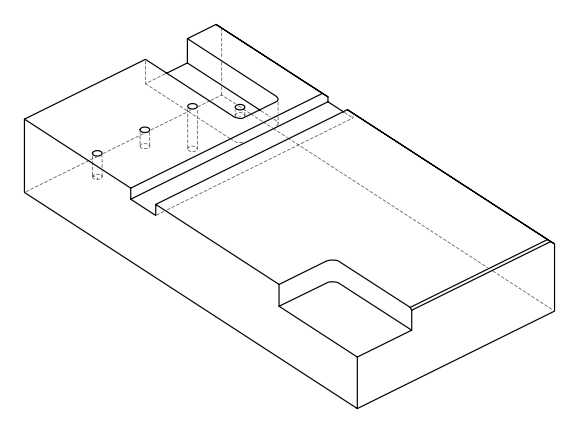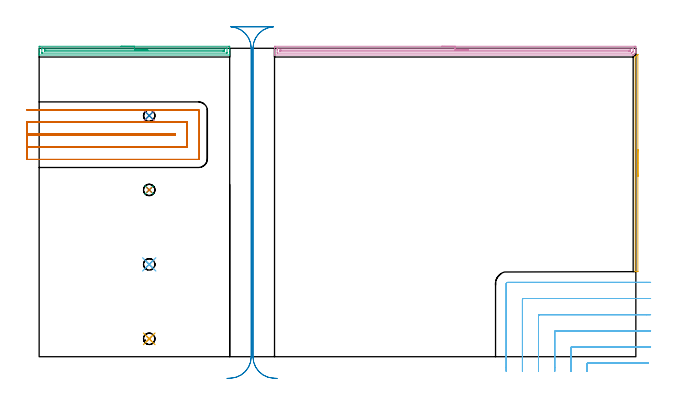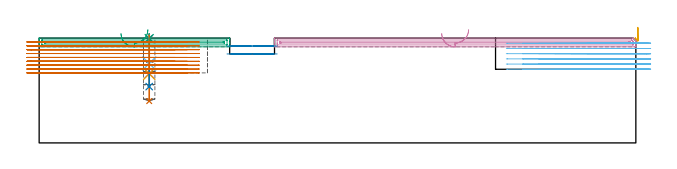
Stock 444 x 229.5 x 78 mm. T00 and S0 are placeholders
(PLAN: 14 operations, 5 tool changes, 39.2 min)
(1 SPOT_DRILL | STEP1POCKET | NXT0321_9005460120000 | 0.03 min | 1 mm3)
(2 SPOT_DRILL_1 | STEP1POCKET_1 | NXT0321_9005460120000 | 0.03 min | 1 mm3)
(3 SPOT_DRILL_2 | STEP1POCKET_2 | NXT0321_9005460120000 | 0.03 min | 1 mm3)
(4 SPOT_DRILL_3 | STEP1POCKET_3 | NXT0321_9005460120000 | 0.03 min | 2803 mm3)
(5 DRILL_BLIND_HOLE_INTO_CENTER | STEP1POCKET | NXT0301_056 | 0.12 min | 1438 mm3)
(6 DRILL_BLIND_HOLE_INTO_CENTER_1 | STEP1POCKET_1 | NXT0301_056 | 0.09 min | 1005 mm3)
(7 DRILL_BLIND_HOLE_INTO_CENTER_2 | STEP1POCKET_2 | NXT0301_056 | 0.2 min | 2584 mm3)
(8 DRILL_BLIND_HOLE_INTO_CENTER_3 | STEP1POCKET_3 | NXT0301_056 | 0.06 min | 552 mm3)
(9 AREA_MILL | FG_CHAMFER_SURFACE | UGT0205_001 | 3.57 min | 3081 mm3)
(10 AREA_MILL_1 | FG_CHAMFER_SURFACE_1 | UGT0205_001 | 6.62 min | 5770 mm3)
(11 AREA_MILL_2 | FG_CHAMFER_SURFACE_2 | UGT0205_001 | 1.44 min | 324 mm3)
(12 MILL_CORNER_NOTCH_RECTANGULAR | CORNER_NOTCH_RECTANGULAR | UGT0201_008 | Follow Part, ap 4, ae 75% | 9.05 min | 152922 mm3)
(13 MILL_SLOT | SLOT_PARTIAL_RECTANGULAR | NXT0201_011 | Follow Part, ap 3, ae 75% | 15.58 min | 154917 mm3)
(14 MILL_RECTANGULAR_SLOT | SLOT_RECTANGULAR | UGT0201_004 | Follow Part, ap 8, ae 75% | 2.4 min | 90015 mm3)
(TOOL NXT0321_9005460120000 | NC Spot Drill, 142deg, 12mm, Carbide, Uncoated | D12 PA142 FL30 Z2)
(TOOL NXT0301_056 | Carbide Drill 8.5mm [860.1-0850-026A1-MM 2214] | D8.5 PA140 FL47 Z2)
(TOOL UGT0205_001 | Chamfer Mill 20 x 3 x 45 deg. | D20 FL50 Z2)
(TOOL UGT0201_008 | End Mill 16 mm | D16 FL32 Z4)
(TOOL NXT0201_011 | ENDMILL 12mm [2P460-1200-NA 1630] | D12 FL38 Z6)
(TOOL UGT0201_004 | End Mill 32 mm | D32 FL53 Z6)
(OP 1 SPOT_DRILL)
G17 G21 G94 G90
T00 M6
G54
G17 G0 G90 X81.9 Y13.3 S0 M3
G43 Z88. H0
G94 G81 G98 Z77.634 F250. R81.
G80
M5
M2
(OP 2 SPOT_DRILL_1)
G17 G21 G94 G90
T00 M6
G54
G17 G0 G90 X81.9 Y68.7 S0 M3
G43 Z88. H0
G94 G81 G98 Z77.634 F250. R81.
G80
M5
M2
(OP 3 SPOT_DRILL_2)
G17 G21 G94 G90
T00 M6
G54
G17 G0 G90 X81.9 Y124.1 S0 M3
G43 Z88. H0
G94 G81 G98 Z77.634 F250. R81.
G80
M5
M2
(OP 4 SPOT_DRILL_3)
G17 G21 G94 G90
T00 M6
G54
G17 G0 G90 X81.9 Y179.4 S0 M3
G43 Z88. H0
G94 G81 G98 Z51.734 F250. R55.1
G80
M5
M2
(OP 5 DRILL_BLIND_HOLE_INTO_CENTER)
G17 G21 G94 G90
T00 M6
G54
G17 G0 G90 X81.9 Y13.3 S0 M3
G43 Z88. H1
G94 G81 G98 Z51.4 F250. R80.
G80
M5
M2
(OP 6 DRILL_BLIND_HOLE_INTO_CENTER_1)
G17 G21 G94 G90
T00 M6
G54
G17 G0 G90 X81.9 Y68.7 S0 M3
G43 Z88. H1
G94 G81 G98 Z59.1 F250. R80.
G80
M5
M2
(OP 7 DRILL_BLIND_HOLE_INTO_CENTER_2)
G17 G21 G94 G90
T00 M6
G54
G17 G0 G90 X81.9 Y124.1 S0 M3
G43 Z88. H1
G94 G81 G98 Z31.1 F250. R80.
G80
M5
M2
(OP 8 DRILL_BLIND_HOLE_INTO_CENTER_3)
G17 G21 G94 G90
T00 M6
G54
G17 G0 G90 X81.9 Y179.4 S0 M3
G43 Z88. H1
G94 G81 G98 Z41.9 F250. R54.1
G80
M5
M2
(OP 9 AREA_MILL)
G17 G21 G94 G90
T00 M6
G54
G17 G0 G90 X60.9 Y231. S1061 M3
G43 Z88. H0
Z81.5
G94 G1 X60.938 Z80.628 F250.
X61.052 Z79.764
X61.241 Z78.912
X61.503 Z78.08
X61.837 Z77.274
X62.24 Z76.5
X62.708 Z75.764
X63.24 Z75.072
X63.829 Z74.429
X64.472 Z73.84
X65.164 Z73.308
X65.9 Z72.84
X66.674 Z72.437
X67.48 Z72.103
X68.312 Z71.841
X69.164 Z71.652
X70.028 Z71.538
X70.9 Z71.5
X141.226 Y230.999 Z71.501
X141.797 Y230.996
X141.799 Y230.995
X141.8 Y228.641 Z73.854
Y228.008 Z74.49
Y227.75 Z74.747
Y225.969 Z76.526
Y225.453 Z77.045
Y225.078 Z77.42
Y224.834 Z77.664
X141.793 Y224.536 Z77.955
X141.79 Y224.503 Z77.988
X141.671 Y224.5 Z78.
X0.129
X0.01 Y224.503 Z77.988
X0.007 Y224.536 Z77.955
X0. Y224.835 Z77.664
Y225.453 Z77.045
Y225.969 Z76.526
Y228.008 Z74.49
Y228.641 Z73.854
X0.001 Y230.995 Z71.501
X0.002 Y230.996
X0.574 Y231. Z71.5
X70.9
Y229.586 Z72.914
X139.5 Y229.585 Z72.915
X139.61 Y229.582 Z72.918
X139.79 Y229.575 Z72.925
X139.793 Y229.531 Z72.969
X139.799 Y229.177 Z73.323
Y226.506 Z75.994
X139.793 Y225.969 Z76.531
X139.79 Y225.931 Z76.569
X139.664 Y225.921 Z76.579
X139.555 Y225.915 Z76.585
X139.5 Y225.914 Z76.586
X139.446
X2.3 Y225.915 Z76.585
X2.19 Y225.918 Z76.582
X2.01 Y225.925 Z76.575
X2.007 Y225.969 Z76.531
X2.001 Y226.323 Z76.177
X2. Y228.995 Z73.505
X2.007 Y229.531 Z72.969
X2.009 Y229.569 Z72.931
X2.137 Y229.579 Z72.921
X2.245 Y229.585 Z72.915
X2.3 Y229.586 Z72.914
X2.354
X70.9
Y228.172 Z74.328
X137.665 Y228.171 Z74.329
X137.725
X137.762 Y228.168 Z74.332
X137.777 Y228.165 Z74.335
X137.79 Y228.152 Z74.348
X137.797 Y227.885 Z74.615
X137.799 Y227.75 Z74.75
X137.8 Y227.615 Z74.885
X137.797 Y227.48 Z75.02
X137.793 Y227.391 Z75.109
X137.787 Y227.335 Z75.165
X137.769 Y227.333 Z75.167
X137.665 Y227.331 Z75.169
X137.196 Y227.329 Z75.171
X136.775 Y227.328 Z75.172
X4.135 Y227.329 Z75.171
X4.075
X4.038 Y227.332 Z75.168
X4.023 Y227.335 Z75.165
X4.01 Y227.348 Z75.152
X4.003 Y227.615 Z74.885
X4.001 Y227.75 Z74.75
X4. Y227.885 Z74.615
X4.003 Y228.02 Z74.48
X4.007 Y228.109 Z74.391
X4.013 Y228.165 Z74.335
X4.031 Y228.167 Z74.333
X4.135 Y228.169 Z74.331
X4.604 Y228.171 Z74.329
X5.025
X70.9 Y228.172 Z74.328
X71.772 Z74.367
X72.636 Z74.48
X73.488 Z74.669
X74.32 Z74.932
X75.126 Z75.265
X75.9 Z75.668
X76.636 Z76.137
X77.328 Z76.668
X77.971 Z77.257
X78.56 Z77.901
X79.092 Z78.593
X79.56 Z79.328
X79.963 Z80.102
X80.297 Z80.908
X80.559 Z81.74
X80.748 Z82.592
X80.862 Z83.457
X80.9 Z84.328
G0 Z88.
M5
M2
(OP 10 AREA_MILL_1)
G17 G21 G94 G90
T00 M6
G54
G17 G0 G90 X299.55 Y231. S1061 M3
G43 Z88. H0
Z81.5
G94 G1 X299.588 Z80.628 F250.
X299.702 Z79.764
X299.891 Z78.912
X300.153 Z78.08
X300.487 Z77.274
X300.89 Z76.5
X301.358 Z75.764
X301.89 Z75.072
X302.479 Z74.429
X303.122 Z73.84
X303.814 Z73.308
X304.55 Z72.84
X305.324 Z72.437
X306.13 Z72.103
X306.962 Z71.841
X307.814 Z71.652
X308.678 Z71.538
X309.55 Z71.5
X442.817
X443.397 Y230.999 Z71.501
X443.969 Y230.993 Z71.503
X443.993 Y230.991 Z71.505
X444. Y230.422 Z72.073
Y228.954 Z73.542
Y227.75 Z74.745
Y226.885 Z75.614
Y226.502 Z75.996
X443.991 Y226.491 Z76.008
X443.915 Y226.414 Z76.084
X443.685 Y226.185 Z76.315
X443.471 Y225.969 Z76.527
X442.802 Y225.302 Z77.198
X442.58 Y225.078 Z77.418
X442.108 Y224.608 Z77.89
X442.003 Y224.506 Z77.991
X441.612 Y224.5 Z78.
X175.257
X175.11 Y224.503 Z77.988
X175.107 Y224.545 Z77.947
X175.1 Y224.908 Z77.591
Y225.341 Z77.158
Y225.969 Z76.526
Y227.173 Z75.323
Y227.747 Z74.747
Y230.133 Z72.363
X175.102 Y230.422 Z72.075
X175.107 Y230.991 Z71.505
X175.131 Y230.993 Z71.504
X175.703 Y231. Z71.5
X309.55
Y229.586 Z72.914
X441.667 Y229.585 Z72.915
X441.776 Y229.583 Z72.917
X441.986 Y229.579 Z72.921
X441.99 Y229.531 Z72.969
X441.998 Y229.146 Z73.354
X442. Y227.363 Z75.137
X441.997 Y227.111 Z75.389
X441.993 Y226.986 Z75.514
X441.99 Y226.956 Z75.544
X441.968 Y226.929 Z75.571
X441.906 Y226.86 Z75.64
X441.761 Y226.711 Z75.789
X441.612 Y226.562 Z75.938
X441.314 Y226.266 Z76.234
X441.012 Y225.969 Z76.531
X440.98 Y225.941 Z76.559
X440.936 Y225.921 Z76.579
X440.829 Y225.917 Z76.583
X440.774 Y225.915 Z76.585
X177.433
X177.324 Y225.917 Z76.583
X177.114 Y225.921 Z76.579
X177.11 Y225.969 Z76.531
X177.102 Y226.354 Z76.146
X177.1 Y228.137 Z74.363
Y228.641 Z73.859
X177.101 Y229.027 Z73.473
X177.108 Y229.531 Z72.969
X177.11 Y229.573 Z72.927
X177.269 Y229.58 Z72.92
X177.379 Y229.584 Z72.916
X177.434 Y229.585 Z72.915
X177.488 Y229.586 Z72.914
X309.55
Y228.172 Z74.328
X439.405 Y228.171 Z74.329
X439.827 Y228.17 Z74.33
X439.967 Y228.167 Z74.333
X439.984 Y228.165 Z74.335
X439.99 Y228.128 Z74.372
X439.996 Y228.037 Z74.463
X439.999 Y227.922 Z74.578
Y227.75 Z74.75
X439.998 Y227.58 Z74.92
X439.99 Y227.408 Z75.092
X439.927 Y227.338 Z75.162
X439.827 Y227.336 Z75.164
X439.356 Y227.33 Z75.17
X438.935 Y227.329 Z75.171
X438.465 Y227.328 Z75.172
X179.695 Y227.329 Z75.171
X179.273 Y227.331 Z75.169
X179.133 Y227.333 Z75.167
X179.116 Y227.335 Z75.165
X179.11 Y227.372 Z75.128
X179.104 Y227.463 Z75.037
X179.101 Y227.578 Z74.922
Y227.75 Z74.75
X179.102 Y227.92 Z74.58
X179.11 Y228.094 Z74.406
X179.123 Y228.165 Z74.335
X179.168 Y228.167 Z74.333
X179.273 Y228.169 Z74.331
X179.743 Y228.171 Z74.329
X180.165 Y228.172 Z74.328
X309.55
X310.422 Z74.367
X311.286 Z74.48
X312.138 Z74.669
X312.97 Z74.932
X313.776 Z75.265
X314.55 Z75.668
X315.286 Z76.137
X315.978 Z76.668
X316.621 Z77.257
X317.21 Z77.901
X317.742 Z78.593
X318.21 Z79.328
X318.613 Z80.102
X318.947 Z80.908
X319.209 Z81.74
X319.398 Z82.592
X319.512 Z83.457
X319.55 Z84.328
G0 Z88.
M5
M2
(OP 11 AREA_MILL_2)
G17 G21 G94 G90
T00 M6
G54
G17 G0 G90 X445.5 Y154.15 S1061 M3
G43 Z88. H0
Z86.
G94 G1 Y154.112 Z85.128 F250.
Y153.998 Z84.264
Y153.809 Z83.412
Y153.547 Z82.58
Y153.213 Z81.774
Y152.81 Z81.
Y152.341 Z80.264
Y151.81 Z79.572
Y151.221 Z78.929
Y150.578 Z78.34
Y149.886 Z77.808
Y149.15 Z77.34
Y148.376 Z76.937
Y147.57 Z76.603
Y146.738 Z76.341
Y145.886 Z76.152
Y145.022 Z76.038
Y144.15 Z76.
Y63.617
X445.497 Y63.449 Z76.003
X445.491 Y63.302 Z76.005
X445.242 Y63.3 Z76.254
X444.944 Z76.551
X444.349 Z77.15
X443.872 Z77.627
X443.535 Y63.306 Z77.956
X443.503 Y63.31 Z77.988
X443.5 Y63.449 Z78.
Y222.621
X443.505 Y223.003 Z77.991
X443.616 Y223.118 Z77.881
X444.944 Y224.446 Z76.553
X445.062 Y224.562 Z76.437
X445.202 Y224.702 Z76.298
X445.389 Y224.89 Z76.109
X445.498 Y224.999 Z75.999
X445.499 Y224.917
X445.5 Y224.776 Z76.
Y144.15
Y143.278 Z76.038
Y142.413 Z76.152
Y141.562 Z76.341
Y140.73 Z76.603
Y139.924 Z76.937
Y139.15 Z77.34
Y138.414 Z77.808
Y137.722 Z78.34
Y137.079 Z78.929
Y136.49 Z79.572
Y135.958 Z80.264
Y135.49 Z81.
Y135.087 Z81.774
Y134.753 Z82.58
Y134.491 Z83.412
Y134.302 Z84.264
Y134.188 Z85.128
Y134.15 Z86.
G0 Z88.
M5
M2
(OP 12 MILL_CORNER_NOTCH_RECTANGULAR)
G17 G21 G94 G90
T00 M6
G54
G17 G0 G90 X453.474 Y-4.7 S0 M3
G43 Z88. H0
Z74.133
G94 G1 X450.474 F250.
X408.394 F500.
G3 X407.6 Y-5.494 R0.8
G1 Y-8.
Y-11. F250.
G0 Z88.
X455. Y7.3
Z74.133
G1 X452.
X396.395 F500.
G3 X395.6 Y6.505 R0.8
G1 Y-8.
Y-11. F250.
G0 Z88.
X455. Y19.3
Z74.133
G1 X452.
X384.395 F500.
G3 X383.6 Y18.505 R0.8
G1 Y-8.
Y-11. F250.
G0 Z88.
X455. Y31.3
Z74.133
G1 X452.
X372.395 F500.
G3 X371.6 Y30.505 R0.8
G1 Y-8.
Y-11. F250.
G0 Z88.
X455. Y43.3
Z74.133
G1 X452.
X360.396 F500.
G3 X359.6 Y42.504 R0.8
G1 Y-8.
Y-11. F250.
G0 Z88.
X455. Y55.3
Z74.133
G1 X452.
X348.6 F500.
G3 X347.6 Y54.3 R1.
G1 Y-8.
Y-11. F250.
G0 Z88.
X453.474 Y-4.7
Z70.267
G1 X450.474
X408.394 F500.
G3 X407.6 Y-5.494 R0.8
G1 Y-8.
Y-11. F250.
G0 Z88.
X455. Y7.3
Z70.267
G1 X452.
X396.395 F500.
G3 X395.6 Y6.505 R0.8
G1 Y-8.
Y-11. F250.
G0 Z88.
X455. Y19.3
Z70.267
G1 X452.
X384.395 F500.
G3 X383.6 Y18.505 R0.8
G1 Y-8.
Y-11. F250.
G0 Z88.
X455. Y31.3
Z70.267
G1 X452.
X372.395 F500.
G3 X371.6 Y30.505 R0.8
G1 Y-8.
Y-11. F250.
G0 Z88.
X455. Y43.3
Z70.267
G1 X452.
X360.396 F500.
G3 X359.6 Y42.504 R0.8
G1 Y-8.
Y-11. F250.
G0 Z88.
X455. Y55.3
Z70.267
G1 X452.
X348.6 F500.
G3 X347.6 Y54.3 R1.
G1 Y-8.
Y-11. F250.
G0 Z88.
X453.474 Y-4.7
Z66.4
G1 X450.474
X408.394 F500.
G3 X407.6 Y-5.494 R0.8
G1 Y-8.
Y-11. F250.
G0 Z88.
X455. Y7.3
Z66.4
G1 X452.
X396.395 F500.
G3 X395.6 Y6.505 R0.8
G1 Y-8.
Y-11. F250.
G0 Z88.
X455. Y19.3
Z66.4
G1 X452.
X384.395 F500.
G3 X383.6 Y18.505 R0.8
G1 Y-8.
Y-11. F250.
G0 Z88.
X455. Y31.3
Z66.4
G1 X452.
X372.395 F500.
G3 X371.6 Y30.505 R0.8
G1 Y-8.
Y-11. F250.
G0 Z88.
X455. Y43.3
Z66.4
G1 X452.
X360.396 F500.
G3 X359.6 Y42.504 R0.8
G1 Y-8.
Y-11. F250.
G0 Z88.
X455. Y55.3
Z66.4
G1 X452.
X348.6 F500.
G3 X347.6 Y54.3 R1.
G1 Y-8.
Y-11. F250.
G0 Z88.
X453.474 Y-4.7
Z62.533
G1 X450.474
X408.394 F500.
G3 X407.6 Y-5.494 R0.8
G1 Y-8.
Y-11. F250.
G0 Z88.
X455. Y7.3
Z62.533
G1 X452.
X396.395 F500.
G3 X395.6 Y6.505 R0.8
G1 Y-8.
Y-11. F250.
G0 Z88.
X455. Y19.3
Z62.533
G1 X452.
X384.395 F500.
G3 X383.6 Y18.505 R0.8
G1 Y-8.
Y-11. F250.
G0 Z88.
X455. Y31.3
Z62.533
G1 X452.
X372.395 F500.
G3 X371.6 Y30.505 R0.8
G1 Y-8.
Y-11. F250.
G0 Z88.
X455. Y43.3
Z62.533
G1 X452.
X360.396 F500.
G3 X359.6 Y42.504 R0.8
G1 Y-8.
Y-11. F250.
G0 Z88.
X455. Y55.3
Z62.533
G1 X452.
X348.6 F500.
G3 X347.6 Y54.3 R1.
G1 Y-8.
Y-11. F250.
G0 Z88.
X453.474 Y-4.7
Z58.667
G1 X450.474
X408.394 F500.
G3 X407.6 Y-5.494 R0.8
G1 Y-8.
Y-11. F250.
G0 Z88.
X455. Y7.3
Z58.667
G1 X452.
X396.395 F500.
G3 X395.6 Y6.505 R0.8
G1 Y-8.
Y-11. F250.
G0 Z88.
X455. Y19.3
Z58.667
G1 X452.
X384.395 F500.
G3 X383.6 Y18.505 R0.8
G1 Y-8.
Y-11. F250.
G0 Z88.
X455. Y31.3
Z58.667
G1 X452.
X372.395 F500.
G3 X371.6 Y30.505 R0.8
G1 Y-8.
Y-11. F250.
G0 Z88.
X455. Y43.3
Z58.667
G1 X452.
X360.396 F500.
G3 X359.6 Y42.504 R0.8
G1 Y-8.
Y-11. F250.
G0 Z88.
X455. Y55.3
Z58.667
G1 X452.
X348.6 F500.
G3 X347.6 Y54.3 R1.
G1 Y-8.
Y-11. F250.
G0 Z88.
X453.474 Y-4.7
Z54.8
G1 X450.474
X408.394 F500.
G3 X407.6 Y-5.494 R0.8
G1 Y-8.
Y-11. F250.
G0 Z88.
X455. Y7.3
Z54.8
G1 X452.
X396.395 F500.
G3 X395.6 Y6.505 R0.8
G1 Y-8.
Y-11. F250.
G0 Z88.
X455. Y19.3
Z54.8
G1 X452.
X384.395 F500.
G3 X383.6 Y18.505 R0.8
G1 Y-8.
Y-11. F250.
G0 Z88.
X455. Y31.3
Z54.8
G1 X452.
X372.395 F500.
G3 X371.6 Y30.505 R0.8
G1 Y-8.
Y-11. F250.
G0 Z88.
X455. Y43.3
Z54.8
G1 X452.
X360.396 F500.
G3 X359.6 Y42.504 R0.8
G1 Y-8.
Y-11. F250.
G0 Z88.
X455. Y55.3
Z54.8
G1 X452.
X348.6 F500.
G3 X347.6 Y54.3 R1.
G1 Y-8.
Y-11. F250.
G0 Z88.
M5
M2
(OP 13 MILL_SLOT)
G17 G21 G94 G90
T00 M6
G54
G17 G0 G90 X-9. Y164.8 S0 M3
G43 Z88. H1
Z75.122
G94 G1 X-6. F250.
X101.2 F500.
Y165.6
X-6.
X-9. F250.
Y155.8
X-6.
X110.2 F500.
Y174.6
X-6.
X-9. F250.
Y146.8
X-6.
X118.5 F500.
G3 X119.2 Y147.5 R0.7
G1 Y182.9
G3 X118.5 Y183.6 R0.7
G1 X-6.
X-9. F250.
G0 Y164.8 Z72.244
G1 X-6.
X101.2 F500.
Y165.6
X-6.
X-9. F250.
Y155.8
X-6.
X110.2 F500.
Y174.6
X-6.
X-9. F250.
Y146.8
X-6.
X118.5 F500.
G3 X119.2 Y147.5 R0.7
G1 Y182.9
G3 X118.5 Y183.6 R0.7
G1 X-6.
X-9. F250.
G0 Y164.8 Z69.367
G1 X-6.
X101.2 F500.
Y165.6
X-6.
X-9. F250.
Y155.8
X-6.
X110.2 F500.
Y174.6
X-6.
X-9. F250.
Y146.8
X-6.
X118.5 F500.
G3 X119.2 Y147.5 R0.7
G1 Y182.9
G3 X118.5 Y183.6 R0.7
G1 X-6.
X-9. F250.
G0 Y164.8 Z66.489
G1 X-6.
X101.2 F500.
Y165.6
X-6.
X-9. F250.
Y155.8
X-6.
X110.2 F500.
Y174.6
X-6.
X-9. F250.
Y146.8
X-6.
X118.5 F500.
G3 X119.2 Y147.5 R0.7
G1 Y182.9
G3 X118.5 Y183.6 R0.7
G1 X-6.
X-9. F250.
G0 Y164.8 Z63.611
G1 X-6.
X101.2 F500.
Y165.6
X-6.
X-9. F250.
Y155.8
X-6.
X110.2 F500.
Y174.6
X-6.
X-9. F250.
Y146.8
X-6.
X118.5 F500.
G3 X119.2 Y147.5 R0.7
G1 Y182.9
G3 X118.5 Y183.6 R0.7
G1 X-6.
X-9. F250.
G0 Y164.8 Z60.733
G1 X-6.
X101.2 F500.
Y165.6
X-6.
X-9. F250.
Y155.8
X-6.
X110.2 F500.
Y174.6
X-6.
X-9. F250.
Y146.8
X-6.
X118.5 F500.
G3 X119.2 Y147.5 R0.7
G1 Y182.9
G3 X118.5 Y183.6 R0.7
G1 X-6.
X-9. F250.
G0 Y164.8 Z57.856
G1 X-6.
X101.2 F500.
Y165.6
X-6.
X-9. F250.
Y155.8
X-6.
X110.2 F500.
Y174.6
X-6.
X-9. F250.
Y146.8
X-6.
X118.5 F500.
G3 X119.2 Y147.5 R0.7
G1 Y182.9
G3 X118.5 Y183.6 R0.7
G1 X-6.
X-9. F250.
G0 Y164.8 Z54.978
G1 X-6.
X101.2 F500.
Y165.6
X-6.
X-9. F250.
Y155.8
X-6.
X110.2 F500.
Y174.6
X-6.
X-9. F250.
Y146.8
X-6.
X118.5 F500.
G3 X119.2 Y147.5 R0.7
G1 Y182.9
G3 X118.5 Y183.6 R0.7
G1 X-6.
X-9. F250.
G0 Y164.8 Z52.1
G1 X-6.
X101.2 F500.
Y165.6
X-6.
X-9. F250.
Y155.8
X-6.
X110.2 F500.
Y174.6
X-6.
X-9. F250.
Y146.8
X-6.
X118.5 F500.
G3 X119.2 Y147.5 R0.7
G1 Y182.9
G3 X118.5 Y183.6 R0.7
G1 X-6.
X-9. F250.
G0 Z88.
M5
M2
(OP 14 MILL_RECTANGULAR_SLOT)
G17 G21 G94 G90
T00 M6
G54
G17 G0 G90 X177.115 Y-16.154 S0 M3
G43 Z88. H0
Z72.1
G94 G1 X174.121 Y-15.97 F250.
G2 X159.1 Y0. R16. F500.
G1 Y229.5
G2 X174.043 Y245.465 R16.
G1 X174.044 Y245.495
G3 X173.646 Y245.5 R16.
G1 X143.257
G3 X142.857 Y245.495 R16.
G1 X142.858 Y245.465
G2 X157.8 Y229.5 R16.
G1 Y0.
G2 X142.779 Y-15.97 R16.
G1 X139.785 Y-16.154 F250.
G0 X177.115 Z66.2
G1 X174.121 Y-15.97
G2 X159.1 Y0. R16. F500.
G1 Y229.5
G2 X174.121 Y245.47 R16.
G1 Y245.5
X142.779
Y245.47
G2 X157.8 Y229.5 R16.
G1 Y0.
G2 X142.779 Y-15.97 R16.
G1 X139.785 Y-16.154 F250.
G0 Z88.
M5
M2
